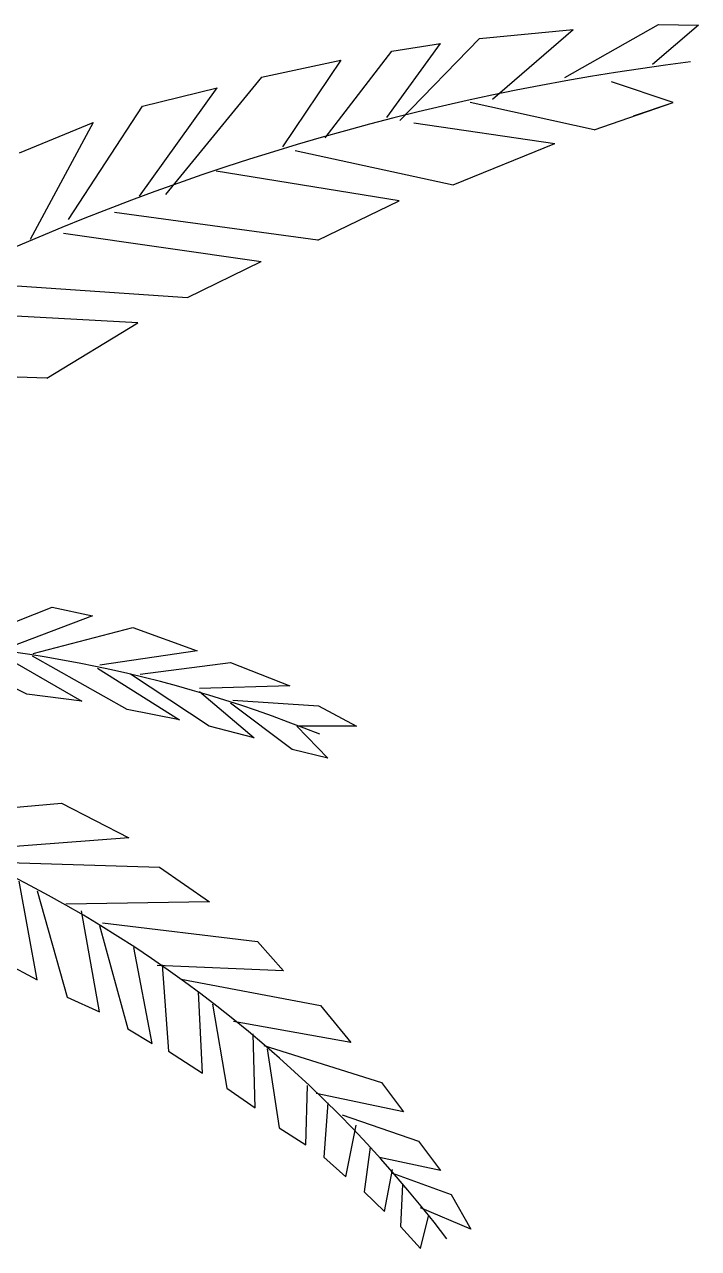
# Model space of a CAD drawing. Header units: millimetres. Extents: x 414.69 to 418.31, y 556.59 to 559.55.
# Drawn here: x 417.1434 to 417.334, y 559.1057 to 559.4517 of the extents above; entities that cross this region are included whole.
import ezdxf

# ---------------------------------------------------------------- set-up
doc = ezdxf.new("R2010")
doc.units = ezdxf.units.MM

# ---------------------------------------------------------------- blocks, each defined once
blk = doc.blocks.new('JarroMulambo')
at = {"color": 75}
for p, q in [((0.4332427093113438, 1.011689442360762), (0.4596604793341612, 1.014238436058463)), ((0.4368620997129256, 0.9946178757699045), (0.4596604793341612, 1.014238436058463)), ((0.4573413410184912, 1.000684205787707), (0.4837769208220379, 1.015688287984858)), ((0.4951378026566999, 1.015500050254047), (0.4821451869183875, 1.004417331952425)), ((0.4837769208220379, 1.015688287984858), (0.4951378026566999, 1.015500050254047)), ((0.4069949550325873, 0.9893681671007357), (0.4221744853671225, 1.01035267159034)), ((0.4084508621722307, 1.008163584407725), (0.4221744853671225, 1.01035267159034)), ((0.4106858003578964, 0.9885515457521592), (0.4332427093113438, 1.011689442360762)), ((0.3895727997833092, 0.9836518176609275), (0.4084508621722307, 1.008163584407725)), ((0.3715440616770138, 1.000834052150083), (0.3940204481614273, 1.005597796884558)), ((0.3940204481614273, 1.005597796884558), (0.3775355234374729, 0.9810852934226659)), ((0.3715440616770138, 1.000834052150083), (0.3443852465170494, 0.9676693712680162)), ((0.33706411150024, 0.9672027304974335), (0.3590384306876331, 0.99777125862704)), ((0.337923916953514, 0.9926346524949281), (0.3590384306876331, 0.99777125862704)), ((0.4879727572129013, 0.9936845942287391), (0.4704900463298145, 0.9995176038611362)), ((0.4656178154277768, 0.985868361321252), (0.430556859722401, 0.9936845942287391)), ((0.4656178154277768, 0.985868361321252), (0.4879727572129013, 0.9936845942287391)), ((0.4767952863203391, 0.9898348078713184), (0.4879727572129013, 0.9936845942287391)), ((0.3170019842573311, 0.96055309951646), (0.337923916953514, 0.9926346524949281)), ((0.3031495630657446, 0.9794520507256266), (0.3239759618227254, 0.9879682447889309)), ((0.3239759618227254, 0.9879682447889309), (0.3062066491215774, 0.9549534102692974)), ((0.4146026918670032, 0.9878515845962852), (0.4545358784744167, 0.9820185749638313)), ((0.3810702791897711, 0.9800353516887981), (0.4257801627595654, 0.9703525556989234)), ((0.4257801627595654, 0.9703525556989234), (0.4545358784744167, 0.9820185749638313)), ((0.4105283025373865, 0.9658326590303545), (0.3587153374046466, 0.974202342056401)), ((0.3874710531194978, 0.954720089884006), (0.4105283025373865, 0.9658326590303545)), ((0.3874710531194978, 0.954720089884006), (0.3300551556289975, 0.9625363227914931)), ((0.3156295308017434, 0.9567033131590392), (0.3714946623977085, 0.9486563447466096)), ((0.3506247661935049, 0.9385593288578207), (0.3714946623977085, 0.9486563447466096)), ((0.2837211950918572, 0.9430540706190982), (0.3506247661935049, 0.9385593288578207)), ((0.3365641247432904, 0.9313822534767269), (0.2646144072414245, 0.9352378377116679)), ((0.3108528338393626, 0.9157555855392729), (0.3365641247432904, 0.9313822534767269)), ((0.3108528338393626, 0.9157555855392729), (0.2345990862704639, 0.9183742080358002)), ((0.2854814799306951, 0.8403326415267998), (0.3123918300889272, 0.8509817594630817)), ((0.3238132725377909, 0.8485181575524621), (0.2975862565435818, 0.8386637499099265)), ((0.3123918300889272, 0.8509817594630817), (0.3238132725377909, 0.8485181575524621)), ((0.3070227759458248, 0.8378690396161801), (0.3352347149871093, 0.8452201098333489)), ((0.3352347149871093, 0.8452201098333489), (0.3533918799066669, 0.8386637499099265)), ((0.3052005515096425, 0.8264252113861517), (0.2752314674762601, 0.8410478807911659)), ((0.2952108568315452, 0.8391008405714615), (0.3207870783849103, 0.8244781711664473)), ((0.3533918799066669, 0.8386637499099265), (0.3258307353066812, 0.834570991897067)), ((0.3335751891613654, 0.8220543047705178), (0.306794997891302, 0.8371538003517571)), ((0.3372521777559996, 0.8321073899864473), (0.362795859587095, 0.8354054377055604)), ((0.362795859587095, 0.8354054377055604), (0.3796188959008759, 0.828809342267391)), ((0.3251799408653824, 0.8337365460886872), (0.3483807627067108, 0.8191138766836161)), ((0.3567434712804243, 0.8173257785226724), (0.334551380823541, 0.8321073899864473)), ((0.3796188959008759, 0.828809342267391), (0.3540752140702352, 0.8280146319736446)), ((0.3540752140702352, 0.8271801861652079), (0.3695315820568794, 0.8140277308036161)), ((0.3207870783849103, 0.8244781711664473), (0.3052005515096425, 0.8264252113861517)), ((0.3802696903426295, 0.81076941859925), (0.362795859587095, 0.8238821384461517)), ((0.3634791937506634, 0.8247165842545883), (0.3876562072541674, 0.8230874281524052)), ((0.3483807627067108, 0.8191138766836161), (0.3335751891613654, 0.8220543047705178)), ((0.3876562072541674, 0.8230874281524052), (0.398426855262187, 0.8173257785226724)), ((0.3695315820568794, 0.8140277308036161), (0.3567434712804243, 0.8173257785226724)), ((0.398426855262187, 0.8173257785226724), (0.3816038189479514, 0.8173257785226724)), ((0.3816038189479514, 0.8173257785226724), (0.390357004186626, 0.8083058166886303)), ((0.390357004186626, 0.8083058166886303), (0.3802696903426295, 0.81076941859925)), ((0.2644583176684137, 0.7910458395976434), (0.3149957715327218, 0.795595587110995)), ((0.3149957715327218, 0.795595587110995), (0.3341025593831546, 0.7857961309284747)), ((0.3341025593831546, 0.7857961309284747), (0.284807046728929, 0.7820630047636996)), ((0.2928318976264563, 0.7790298397547986), (0.3427006139158948, 0.7775132572504049)), ((0.3427006139158948, 0.7775132572504049), (0.3568396369250877, 0.7677138010678846)), ((0.3081519265042516, 0.7456882544140058), (0.3030252645003202, 0.773583706552472)), ((0.3081519265042516, 0.770821780598169), (0.3166712324814398, 0.7408088518947693)), ((0.3568396369250877, 0.7677138010678846), (0.3162377127432592, 0.7670138399120106)), ((0.3257936751647321, 0.7366659629633432), (0.3206670131608007, 0.7652058644911222)), ((0.3266509121217496, 0.761764131242785), (0.3704054562990677, 0.7565144225735594)), ((0.3257936751647321, 0.7610629755596392), (0.3337852365239087, 0.7317865604440499)), ((0.3406459165589695, 0.7276436715126238), (0.3355192545545833, 0.7548026100632228)), ((0.3704054562990677, 0.7565144225735594), (0.3777615696212706, 0.7482315488955464)), ((0.2990294838205045, 0.7505676569332991), (0.3081519265042516, 0.7456882544140058)), ((0.3777615696212706, 0.7482315488955464), (0.3420318763410251, 0.749748131399997)), ((0.3435108159137599, 0.7499232075439295), (0.3452448339448893, 0.7255261949476335)), ((0.3488147860280151, 0.7458983450425194), (0.3882703029394179, 0.7384320927130261)), ((0.3166712324814398, 0.7408088518947693), (0.3257936751647321, 0.7366659629633432)), ((0.3548950212461932, 0.7192658294512739), (0.3537641399220774, 0.74228187907039)), ((0.3577599206014384, 0.7387834395282766), (0.361755701281254, 0.7150308763212934)), ((0.3882703029394179, 0.7384320927130261), (0.3968683574717033, 0.7279326753746318)), ((0.3968683574717033, 0.7279326753746318), (0.3636225466120777, 0.7338823451997314)), ((0.3337852365239087, 0.7317865604440499), (0.3406459165589695, 0.7276436715126238)), ((0.3697472626399758, 0.7095070244126873), (0.3692195180219642, 0.7304055974669268)), ((0.3722206011448179, 0.7271160540261121), (0.4054664120044436, 0.7166166366877178)), ((0.3452448339448893, 0.7255261949476335), (0.3548950212461932, 0.7192658294512739)), ((0.3732152987017798, 0.7261706443370031), (0.3766079426750366, 0.7038911083055837)), ((0.4054664120044436, 0.7166166366877178), (0.411676118055766, 0.7083337630095912)), ((0.361755701281254, 0.7150308763212934), (0.3697472626399758, 0.7095070244126873)), ((0.3840717594162015, 0.6990117057863472), (0.3845995040342132, 0.7157673899091037)), ((0.411676118055766, 0.7083337630095912), (0.3870283617288806, 0.7135834716788167)), ((0.3903293027442487, 0.7108879873898104), (0.3891984214201329, 0.6955132662442338)), ((0.3943844750515382, 0.7075171416610715), (0.4159751453221361, 0.7000508893315214)), ((0.3766079426750366, 0.7038911083055837), (0.3840717594162015, 0.6990117057863472)), ((0.3954559647486349, 0.6899894143356278), (0.3983208641034253, 0.7046276218934509)), ((0.4159751453221361, 0.7000508893315214), (0.4221848513739133, 0.6917680156535084)), ((0.3891984214201329, 0.6955132662442338), (0.3954559647486349, 0.6899894143356278)), ((0.4023166447832409, 0.6983672563970345), (0.4005826267525663, 0.685754461205704)), ((0.4221848513739133, 0.6917680156535084), (0.4048932083692307, 0.6955011418182266)), ((0.4063124254626018, 0.6802306092971548), (0.4085741881117428, 0.692106890900618)), ((0.4086190319999332, 0.6910680544975776), (0.425241937429746, 0.6850017244798323)), ((0.4005826267525663, 0.685754461205704), (0.4063124254626018, 0.6802306092971548)), ((0.4114390874665332, 0.6878719377706943), (0.4108359507604291, 0.6759956561671743)), ((0.425241937429746, 0.6850017244798323), (0.4307829059061987, 0.675202268297312)), ((0.4307829059061987, 0.675202268297312), (0.4165483489578037, 0.6812685983151141)), ((0.4165657494709194, 0.6697352906707579), (0.4188275121196057, 0.6788496463199749)), ((0.4108359507604291, 0.6759956561671743), (0.4165657494709194, 0.6697352906707579))]:
    blk.add_line(p, q, dxfattribs=at)
for centre, radius, start, end in [((0.580272492878521, 0.3122536284276407), 0.6983578068755646, 97.19173568890182, 134.3843421039594), ((0.2499376182363449, 0.472708024402948), 0.369175478254063, 68.0316210226284, 114.840285837418), ((0.1397331158332236, 0.4564300836758548), 0.357046537812055, 37.24412920585378, 96.26434715659609)]:
    blk.add_arc(centre, radius, start, end, dxfattribs=at)

msp = doc.modelspace()

# ---------------------------------------------------------------- block references
msp.add_blockref('JarroMulambo', (416.8388345044376, 558.4359946366561))

doc.saveas('drawing.dxf')
